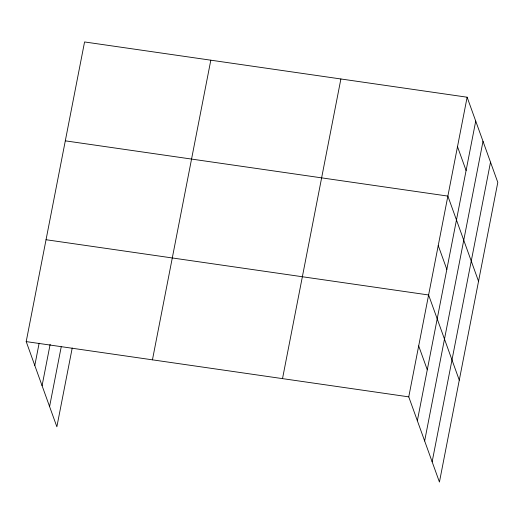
<?xml version="1.0" encoding="UTF-8"?>
<svg xmlns="http://www.w3.org/2000/svg" width="524" height="524" viewBox="0 0 524 524"><rect width="100%" height="100%" fill="white"/><g stroke="black" fill="none" stroke-linecap="round" stroke-linejoin="round"><path stroke-width="0.79" d="M72.22 347.995L56.867 426.791L26.2 341.602L84.567 41.953L467.133 97.209L497.8 182.398L439.433 482.047L408.759 396.858L467.133 97.209M34.794 365.47L39.136 343.187M42.077 385.71L50.14 344.32M49.584 406.559L61.216 346.862M152.445 359.837L210.812 60.188M282.515 378.623L340.888 78.973M417.353 420.726L475.726 121.083M424.643 440.966L483.01 141.316M432.143 461.808L490.516 162.165M65.31 140.838L447.869 196.094L478.536 281.283M46.047 239.723L428.606 294.979L459.279 380.169M26.2 341.602L408.759 396.858M457.498 146.655L466.091 170.523M438.234 245.533L446.834 269.408M418.683 345.919L427.276 369.787"/></g></svg>
